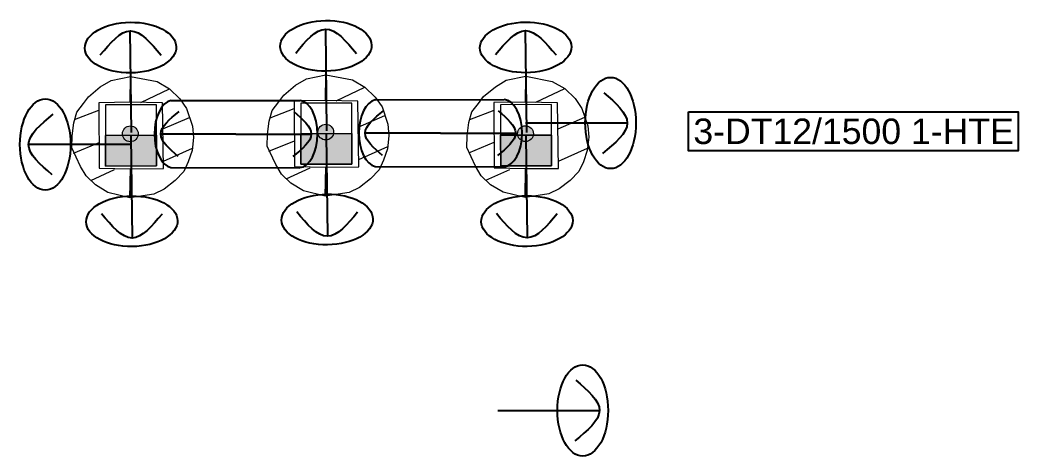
# Paper-space layout 'OBSERVAÇÕES' of a CAD drawing. Extents: x -300443 to 1108, y -9195518 to 518.
# Drawn here: x 376.2 to 435, y 430.2 to 455.9 of the extents above; entities that cross this region are included whole.
import ezdxf

# ---------------------------------------------------------------- set-up
doc = ezdxf.new("R2010")
doc.units = 0
doc.header["$MEASUREMENT"] = 0
doc.layers.get('0').update_dxf_attribs({"linetype": 'CONTINUOUS'})
doc.layers.add('TEXTOS A IMPLANTAR', color=1, linetype='CONTINUOUS')
doc.styles.add('ARIAL', font='arial.ttf')

# ---------------------------------------------------------------- blocks, each defined once
blk = doc.blocks.new('Clipboard8370')
at = {"color": 1, "lineweight": 20, "flags": 128}
for points in [[(3.442693, 1.707189), (3.419326, 0), (2.126671, 0.308707), (1.384243, 0.756506), (0.838047, 1.287021), (0.507665, 1.84967), (0, 2.9464), (0.012759, 3.643313), (0.112829, 4.416443), (0.284971, 5.048214), (0.681479, 5.551264), (0.978838, 5.953076), (1.672134, 6.531782), (2.312004, 6.914963), (3.456912, 7.148384), (3.438918, 5.631104), (1.58209, 5.602119), (1.608369, 1.747738), (3.442693, 1.707189)], [(3.438918, 5.631104), (3.456912, 7.148384), (5.020505, 6.852179), (5.753553, 6.422097), (6.361182, 5.83526), (6.758316, 5.25216), (7.106897, 4.226238), (7.166928, 3.556235), (7.077309, 2.777489), (6.854175, 2.110464), (6.584571, 1.540705), (6.083117, 1.008223), (5.431299, 0.506478), (4.818441, 0.213651), (3.419326, 0), (3.442693, 1.707189), (5.39207, 1.720713), (5.338559, 5.592458), (3.438918, 5.631104)], [(4.056969, 5.618531), (5.753553, 6.422097)], [(0.163973, 4.604145), (1.594463, 5.157681)], [(5.359748, 4.059371), (6.932606, 4.739199)], [(0.102016, 2.637035), (1.607922, 3.257651)], [(5.386094, 2.153128), (7.093535, 2.918486)], [(1.111145, 1.021764), (2.519137, 1.663883)]]:
    blk.add_lwpolyline(points, dxfattribs=at)
blk = doc.blocks.new('Clipboard8027')
h = blk.add_hatch(color=7)
h.dxf.hatch_style = 2
h.paths.add_polyline_path([(3.004, 1.809), (3.005, 0.005), (0.007, 0), (0.001, 1.8)])
at = {"color": 7, "lineweight": 0}
for points in [[(3.004, 1.809), (2.999, 3.609), (0, 3.604), (0.001, 1.8)], [(3.004, 1.809), (3.005, 0.005), (0.007, 0), (0.001, 1.8)], [(3.005, 0.005), (3.004, 1.809), (0.001, 1.8), (0.007, 0)]]:
    blk.add_lwpolyline(points, close=True, dxfattribs=at)
blk = doc.blocks.new('Clipboard4108')
h = blk.add_hatch(color=7)
edge = h.paths.add_edge_path()
edge.add_arc((0.463903, 0.463903), 0.463903, 74.00623623, 434.00623623)
h = blk.add_hatch(color=7)
edge = h.paths.add_edge_path()
edge.add_arc((0.463903, 0.463903), 0.463903, 74.00623623, 434.00623623)
at = {"color": 7, "lineweight": 0}
blk.add_circle((0.463903, 0.463903), 0.463903, dxfattribs=at)
blk.add_circle((0.463903, 0.463903), 0.463903, dxfattribs=at)
blk = doc.blocks.new('Clipboard8451')
at = {"color": 1}
for name, p in [('Clipboard8027', (0, 0)), ('Clipboard4108', (1.001781, 1.431733))]:
    blk.add_blockref(name, p, dxfattribs=at)
blk = doc.blocks.new('Clipboard8471')
at = {"color": 1}
for name, p in [('Clipboard8370', (0, 0)), ('Clipboard8451', (1.979045, 1.871291))]:
    blk.add_blockref(name, p, dxfattribs=at)
blk = doc.blocks.new('ESTAI INSTALANDO')
at = {"color": 1}
blk.add_lwpolyline([(0, 0), (5.996, 0)], dxfattribs=at)
blk.add_ellipse((5.01, 0), major_axis=(0, 2.69), ratio=0.554784, dxfattribs=at)
blk.add_spline([(4.606, 1.784), (5.996, -0.003), (4.54, -1.79)], degree=3, dxfattribs=at)
blk = doc.blocks.new('ESTAI_POSTE')
at = {"linetype": 'ByBlock'}
for points in [[(-3.842, 1.971), (3.76, 1.985)], [(-3.842, -1.971), (3.76, -1.985)]]:
    blk.add_lwpolyline(points, dxfattribs=at)
at = {"color": 1}
for points in [[(0, 0), (-4.431, 0)], [(0, 0), (4.431, 0)]]:
    blk.add_lwpolyline(points, dxfattribs=at)
for centre, major_axis, start_param, end_param in [((-3.702, 0), (0, -1.987), 3.269416, 6.155362), ((3.702, 0), (0, 1.987), 3.194459, 6.230319)]:
    blk.add_ellipse(centre, major_axis=major_axis, ratio=0.554784, start_param=start_param, end_param=end_param, dxfattribs=at)
for points in [[(-3.404, -1.318), (-4.431, 0.002), (-3.355, 1.323)], [(3.404, 1.318), (4.431, -0.002), (3.355, -1.323)]]:
    blk.add_spline(points, degree=3, dxfattribs=at)

psp = doc.layouts.new('OBSERVAÇÕES')

# ---------------------------------------------------------------- linework, layer by layer
at = {"linetype": 'ByBlock'}
psp.add_lwpolyline([(415.569, 450.474), (434.968, 450.474), (434.968, 448.175), (415.569, 448.175)], close=True, dxfattribs=at)

# ---------------------------------------------------------------- block references
for p, rotation in [((382.784, 449.25), 90.73040619130462), ((394.286, 449.353), 90.73040619130462), ((406.045, 449.262), 90.73040619130462), ((382.713, 448.543), 180), ((382.735, 449.028), 270.7304061913047), ((394.237, 449.131), 270.7304061913047), ((405.996, 449.039), 270.7304061913047)]:
    psp.add_blockref('ESTAI INSTALANDO', p, dxfattribs=dict(rotation=rotation))
at = {"color": 1}
for p in [(379.266, 445.406), (390.768, 445.509), (402.527, 445.417)]:
    psp.add_blockref('Clipboard8471', p, dxfattribs=at)
for p in [(405.97, 449.814), (404.334, 432.867)]:
    psp.add_blockref('ESTAI INSTALANDO', p)
at = {"linetype": 'ByBlock'}
for p in [(388.929, 449.164), (400.965, 449.215)]:
    psp.add_blockref('ESTAI_POSTE', p, dxfattribs=at)

# ---------------------------------------------------------------- texts
at = {"layer": 'TEXTOS A IMPLANTAR', "linetype": 'Continuous', "style": 'ARIAL'}
psp.add_text('3-DT12/1500 1-HTE', height=1.5, dxfattribs=at).set_placement((415.855, 448.575))

doc.saveas('drawing.dxf')
